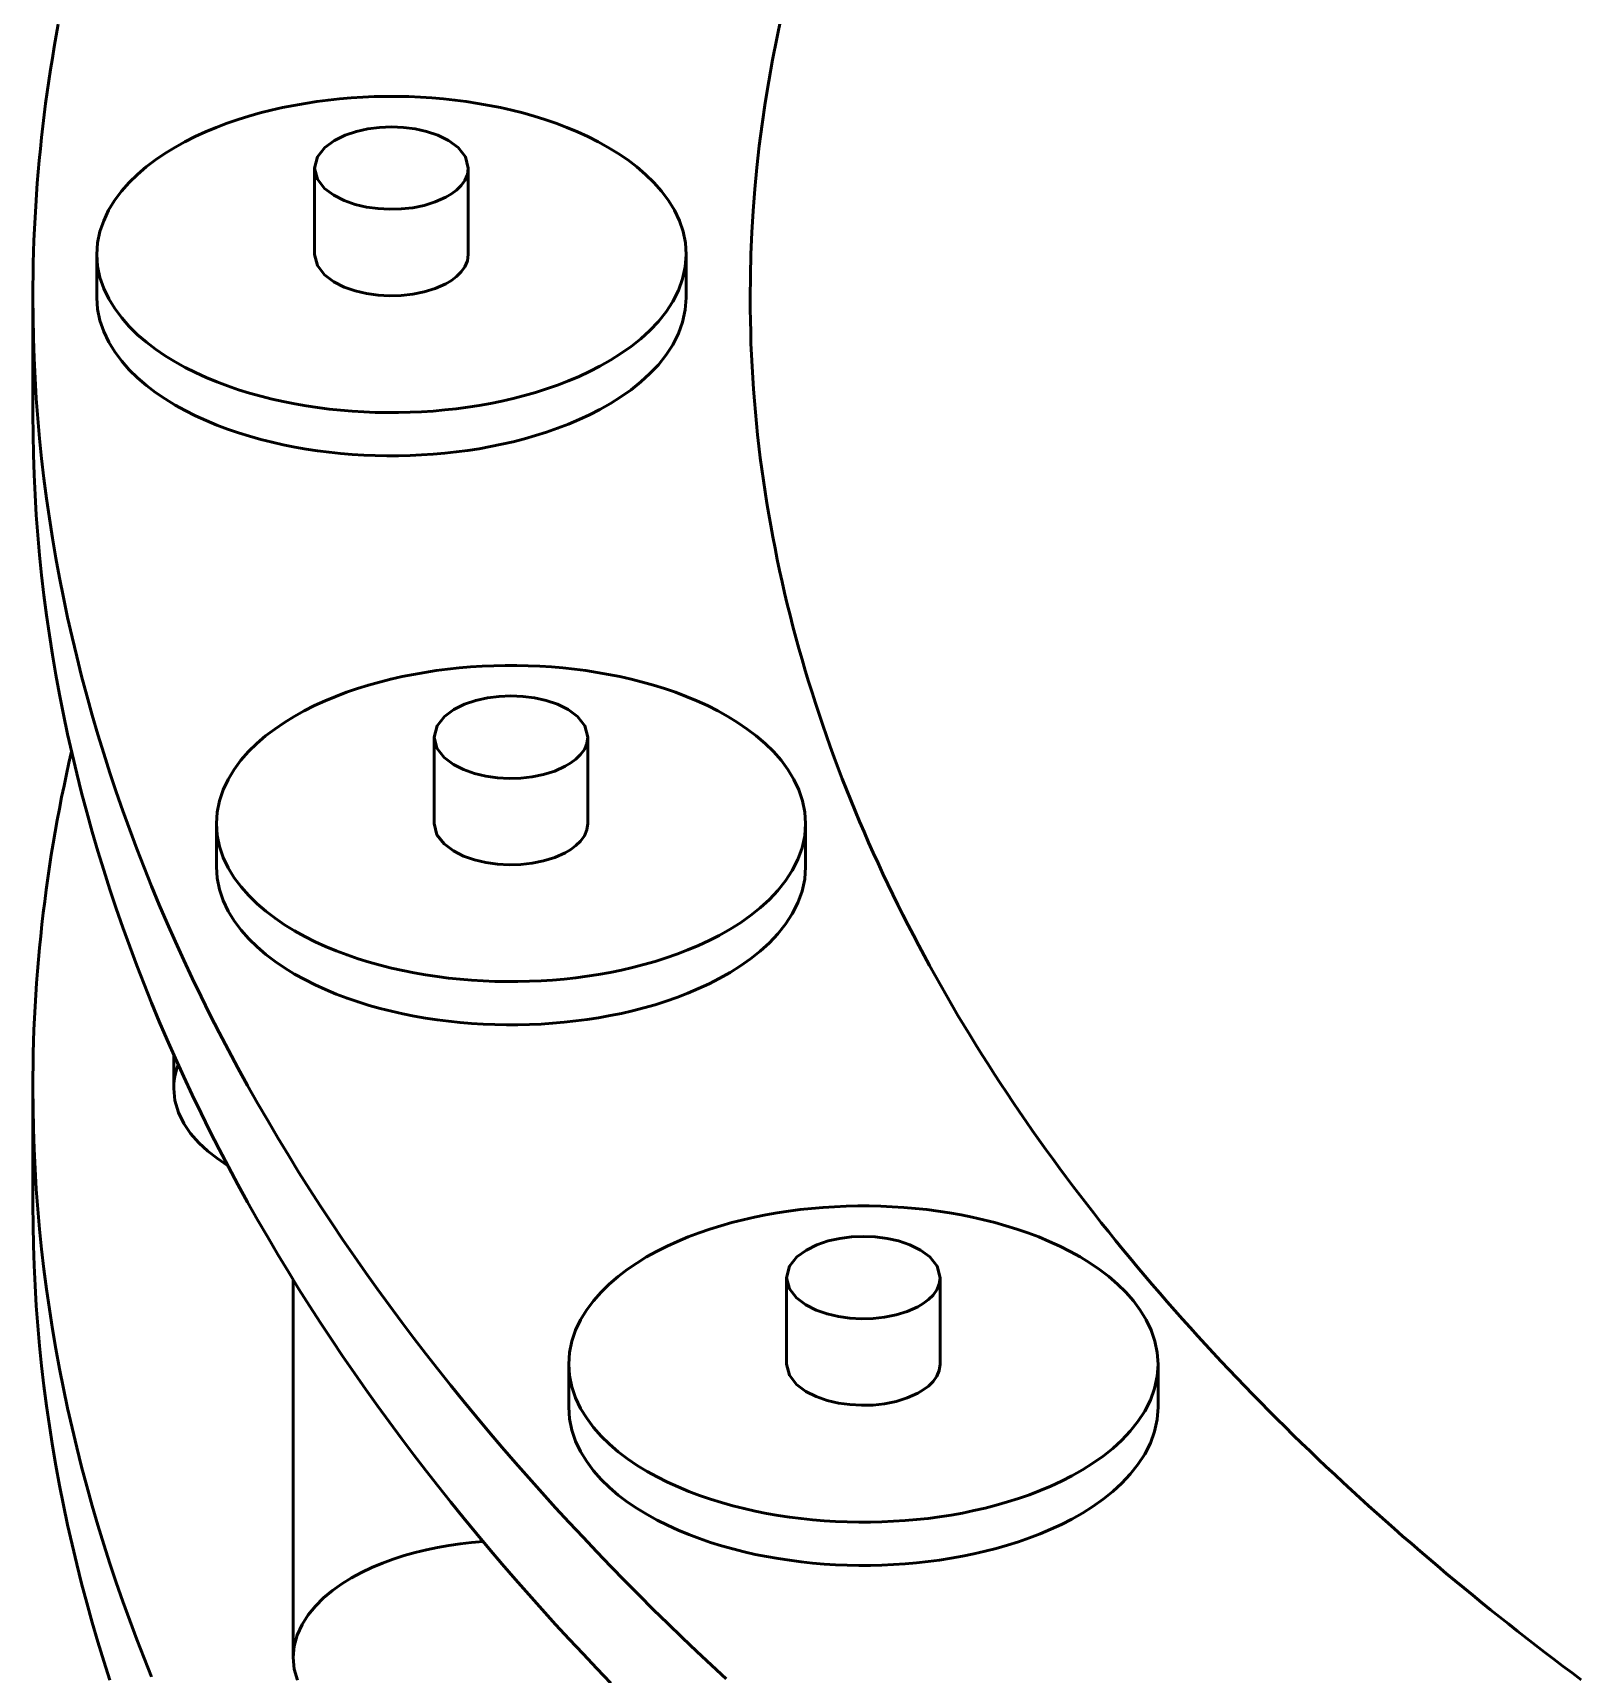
# Model space of a CAD drawing. Header units: millimetres. Extents: x 0 to 841, y 0 to 594.
# Drawn here: x 683.27 to 699.5, y 266.62 to 283.84 of the extents above; entities that cross this region are included whole.
import ezdxf

# ---------------------------------------------------------------- set-up
doc = ezdxf.new("R2010")
doc.units = ezdxf.units.MM
doc.layers.add('VIS', color=7, linetype='CONTINUOUS', lineweight=50)

msp = doc.modelspace()

# ---------------------------------------------------------------- linework, layer by layer
at = {"layer": 'VIS'}
for points in [[(691.117, 284.007), (691.069, 283.784), (691.025, 283.56), (690.985, 283.335), (690.948, 283.11), (690.915, 282.884), (690.886, 282.658), (690.861, 282.431), (690.839, 282.204), (690.822, 281.976), (690.808, 281.748), (690.798, 281.52), (690.793, 281.292), (690.791, 281.064)], [(691.117, 284.007), (691.069, 283.784), (691.025, 283.56), (690.985, 283.335), (690.948, 283.11), (690.915, 282.884), (690.886, 282.658), (690.861, 282.431), (690.839, 282.204), (690.822, 281.976), (690.808, 281.748), (690.798, 281.52), (690.793, 281.292), (690.791, 281.064)], [(683.535, 283.933), (683.513, 283.815), (683.492, 283.696), (683.473, 283.578), (683.454, 283.459), (683.436, 283.34), (683.419, 283.221), (683.402, 283.102), (683.387, 282.983), (683.373, 282.863), (683.359, 282.744), (683.347, 282.624), (683.335, 282.505), (683.325, 282.385), (683.315, 282.265), (683.306, 282.145), (683.298, 282.025), (683.291, 281.905), (683.285, 281.785), (683.28, 281.665), (683.276, 281.545), (683.272, 281.425), (683.27, 281.304), (683.269, 281.184), (683.268, 281.064)], [(690.119, 281.517), (690.111, 281.638), (690.087, 281.757), (690.048, 281.871), (689.996, 281.981), (689.933, 282.084), (689.861, 282.181), (689.781, 282.272), (689.694, 282.357), (689.602, 282.436), (689.506, 282.509), (689.406, 282.577), (689.303, 282.64), (689.197, 282.699), (689.089, 282.754), (688.979, 282.804), (688.867, 282.851), (688.754, 282.894), (688.639, 282.933), (688.524, 282.969), (688.407, 283.002), (688.29, 283.032), (688.172, 283.059), (688.053, 283.082), (687.934, 283.103), (687.814, 283.122), (687.694, 283.137), (687.574, 283.15), (687.453, 283.16), (687.332, 283.168), (687.211, 283.173), (687.09, 283.176), (686.969, 283.176), (686.848, 283.173), (686.727, 283.168), (686.606, 283.16), (686.485, 283.15), (686.365, 283.137), (686.245, 283.122), (686.125, 283.103), (686.006, 283.082), (685.887, 283.059), (685.769, 283.032), (685.652, 283.002), (685.535, 282.969), (685.42, 282.933), (685.305, 282.894), (685.192, 282.851), (685.08, 282.804), (684.97, 282.754), (684.862, 282.699), (684.756, 282.64), (684.653, 282.577), (684.553, 282.509), (684.456, 282.436), (684.365, 282.357), (684.278, 282.272), (684.198, 282.181), (684.126, 282.084), (684.063, 281.981), (684.011, 281.871), (683.972, 281.757), (683.948, 281.638), (683.94, 281.517)], [(687.835, 282.424), (687.804, 282.543), (687.728, 282.64), (687.628, 282.714), (687.516, 282.769), (687.398, 282.809), (687.277, 282.836), (687.154, 282.851), (687.029, 282.857), (686.905, 282.851), (686.782, 282.836), (686.661, 282.809), (686.543, 282.769), (686.431, 282.714), (686.331, 282.64), (686.255, 282.543), (686.223, 282.424)], [(686.223, 282.424), (686.253, 282.307), (686.328, 282.211), (686.425, 282.138), (686.534, 282.083), (686.648, 282.043), (686.767, 282.015), (686.888, 281.998), (687.009, 281.991), (687.131, 281.995), (687.252, 282.008), (687.372, 282.032), (687.488, 282.068), (687.599, 282.118)], [(686.223, 282.424), (686.223, 281.517)], [(687.599, 282.118), (687.657, 282.153), (687.711, 282.193), (687.76, 282.241), (687.799, 282.295), (687.826, 282.357), (687.835, 282.424)], [(687.835, 282.424), (687.835, 281.517)], [(683.94, 281.517), (683.948, 281.396), (683.972, 281.277), (684.011, 281.162), (684.064, 281.053), (684.127, 280.949), (684.2, 280.852), (684.28, 280.761), (684.367, 280.676), (684.459, 280.597), (684.556, 280.523), (684.656, 280.455), (684.76, 280.392), (684.866, 280.333), (684.975, 280.278), (685.085, 280.228), (685.198, 280.182), (685.311, 280.139), (685.426, 280.099), (685.542, 280.063), (685.659, 280.031), (685.777, 280.001), (685.895, 279.974), (686.015, 279.951), (686.134, 279.93), (686.254, 279.912), (686.375, 279.896), (686.496, 279.883), (686.617, 279.873), (686.738, 279.866), (686.859, 279.861), (686.981, 279.859), (687.102, 279.859), (687.224, 279.862), (687.345, 279.867), (687.466, 279.875), (687.587, 279.886), (687.708, 279.899), (687.829, 279.915), (687.949, 279.934), (688.068, 279.955), (688.187, 279.979), (688.306, 280.007), (688.423, 280.037), (688.54, 280.07), (688.656, 280.107), (688.771, 280.147), (688.884, 280.191), (688.996, 280.238), (689.106, 280.289), (689.214, 280.344)], [(683.94, 281.517), (683.94, 281.064)], [(686.223, 281.517), (686.253, 281.4), (686.328, 281.304), (686.425, 281.231), (686.534, 281.176), (686.648, 281.136), (686.767, 281.108), (686.888, 281.091), (687.009, 281.085), (687.131, 281.088), (687.252, 281.101), (687.372, 281.126), (687.488, 281.161), (687.599, 281.211)], [(687.599, 281.211), (687.657, 281.246), (687.711, 281.287), (687.76, 281.334), (687.799, 281.389), (687.826, 281.451), (687.835, 281.517)], [(689.214, 280.344), (689.327, 280.408), (689.436, 280.477), (689.542, 280.552), (689.643, 280.633), (689.739, 280.72), (689.828, 280.815), (689.909, 280.916), (689.979, 281.024), (690.038, 281.14), (690.082, 281.262), (690.11, 281.388), (690.119, 281.517)], [(690.119, 281.517), (690.119, 281.064)], [(683.268, 281.064), (683.27, 280.853), (683.274, 280.641), (683.281, 280.43), (683.291, 280.219), (683.304, 280.008), (683.32, 279.798), (683.339, 279.587), (683.36, 279.377), (683.384, 279.167), (683.412, 278.958), (683.442, 278.749), (683.474, 278.54), (683.51, 278.332), (683.548, 278.124), (683.589, 277.917), (683.633, 277.71), (683.679, 277.504), (683.728, 277.298), (683.78, 277.093), (683.834, 276.889), (683.891, 276.686), (683.95, 276.483), (684.012, 276.281), (684.076, 276.08), (684.143, 275.879), (684.212, 275.68), (684.284, 275.481), (684.358, 275.283), (684.434, 275.086), (684.513, 274.89), (684.594, 274.695), (684.677, 274.501), (684.763, 274.307), (684.85, 274.115), (684.94, 273.924), (685.032, 273.734), (685.126, 273.544), (685.222, 273.356), (685.32, 273.169), (685.419, 272.983), (685.521, 272.798), (685.625, 272.614), (685.731, 272.431), (685.838, 272.249), (685.948, 272.068), (686.059, 271.888), (686.171, 271.71), (686.286, 271.532), (686.402, 271.356), (686.52, 271.18), (686.64, 271.006), (686.761, 270.833), (686.883, 270.661), (687.008, 270.49), (687.133, 270.32), (687.261, 270.152), (687.389, 269.984), (687.519, 269.818), (687.651, 269.652), (687.784, 269.488), (687.918, 269.325), (688.054, 269.163), (688.19, 269.002), (688.329, 268.842), (688.468, 268.683), (688.609, 268.526), (688.75, 268.369), (688.893, 268.214), (689.038, 268.059), (689.183, 267.906), (689.329, 267.754), (689.477, 267.602), (689.626, 267.452), (689.775, 267.303), (689.926, 267.155), (690.078, 267.008), (690.23, 266.862), (690.384, 266.717), (690.539, 266.573)], [(683.268, 281.064), (683.268, 279.84)], [(683.94, 281.064), (683.948, 280.943), (683.972, 280.824), (684.011, 280.709), (684.064, 280.599), (684.127, 280.496), (684.2, 280.398), (684.28, 280.307), (684.367, 280.223), (684.459, 280.144), (684.556, 280.07), (684.656, 280.002), (684.76, 279.938), (684.866, 279.88), (684.975, 279.825), (685.085, 279.775), (685.198, 279.728), (685.311, 279.685), (685.426, 279.646), (685.542, 279.61), (685.659, 279.577), (685.777, 279.548), (685.895, 279.521), (686.015, 279.497), (686.134, 279.476), (686.254, 279.458), (686.375, 279.443), (686.496, 279.43), (686.617, 279.42), (686.738, 279.413), (686.859, 279.408), (686.981, 279.405), (687.102, 279.406), (687.224, 279.408), (687.345, 279.414), (687.466, 279.422), (687.587, 279.432), (687.708, 279.446), (687.829, 279.462), (687.949, 279.48), (688.068, 279.502), (688.187, 279.526), (688.306, 279.553), (688.423, 279.584), (688.54, 279.617), (688.656, 279.654), (688.771, 279.694), (688.884, 279.737), (688.996, 279.785), (689.106, 279.836), (689.214, 279.891)], [(689.214, 279.891), (689.327, 279.955), (689.436, 280.024), (689.542, 280.099), (689.643, 280.18), (689.739, 280.267), (689.828, 280.361), (689.909, 280.463), (689.979, 280.571), (690.038, 280.687), (690.082, 280.808), (690.11, 280.935), (690.119, 281.064)], [(690.791, 281.064), (690.791, 280.944), (690.793, 280.824), (690.796, 280.703), (690.799, 280.583), (690.804, 280.463), (690.81, 280.343), (690.817, 280.223), (690.825, 280.103), (690.835, 279.983), (690.845, 279.863), (690.856, 279.744), (690.869, 279.624), (690.882, 279.505), (690.897, 279.385), (690.912, 279.266), (690.929, 279.147), (690.947, 279.028), (690.965, 278.91), (690.985, 278.791), (691.006, 278.673), (691.028, 278.554), (691.051, 278.436), (691.074, 278.319), (691.099, 278.201), (691.125, 278.084), (691.152, 277.966), (691.18, 277.849), (691.209, 277.733), (691.239, 277.616), (691.27, 277.5), (691.302, 277.384), (691.335, 277.269), (691.368, 277.153), (691.403, 277.038), (691.439, 276.923), (691.475, 276.809), (691.513, 276.695), (691.551, 276.581), (691.591, 276.467), (691.631, 276.354), (691.672, 276.241), (691.714, 276.128), (691.757, 276.016), (691.801, 275.904), (691.846, 275.793), (691.891, 275.681), (691.938, 275.57), (691.985, 275.46), (692.033, 275.35), (692.082, 275.24), (692.132, 275.13), (692.182, 275.021), (692.234, 274.913), (692.286, 274.804), (692.339, 274.696), (692.392, 274.589), (692.447, 274.482), (692.502, 274.375), (692.558, 274.268), (692.615, 274.162), (692.672, 274.057), (692.73, 273.952), (692.789, 273.847), (692.849, 273.742), (692.909, 273.638), (692.97, 273.535), (693.032, 273.432), (693.094, 273.329), (693.157, 273.227), (693.221, 273.125), (693.285, 273.023), (693.35, 272.922), (693.416, 272.821), (693.482, 272.721), (693.549, 272.621), (693.616, 272.522), (693.684, 272.422), (693.753, 272.324), (693.822, 272.226), (693.892, 272.128), (693.963, 272.03), (694.034, 271.933), (694.105, 271.837), (694.178, 271.741), (694.25, 271.645), (694.324, 271.55), (694.397, 271.455), (694.472, 271.36), (694.547, 271.266), (694.622, 271.173), (694.698, 271.079), (694.774, 270.987), (694.851, 270.894), (694.929, 270.802), (695.007, 270.711), (695.085, 270.62), (695.164, 270.529), (695.243, 270.439), (695.323, 270.349), (695.403, 270.259), (695.484, 270.17), (695.565, 270.081), (695.647, 269.993), (695.729, 269.905), (695.811, 269.818), (695.894, 269.731), (695.977, 269.644), (696.061, 269.558), (696.145, 269.472), (696.23, 269.386), (696.315, 269.301), (696.4, 269.217), (696.486, 269.132), (696.572, 269.048), (696.658, 268.965), (696.745, 268.882), (696.832, 268.799), (696.92, 268.717), (697.008, 268.635), (697.096, 268.553), (697.185, 268.472), (697.274, 268.391), (697.363, 268.311), (697.453, 268.231), (697.543, 268.151), (697.633, 268.072), (697.724, 267.993), (697.815, 267.915), (697.906, 267.836), (697.998, 267.759), (698.09, 267.681), (698.182, 267.604), (698.275, 267.528), (698.368, 267.451), (698.461, 267.375), (698.554, 267.3), (698.648, 267.225), (698.742, 267.15), (698.837, 267.075), (698.931, 267.001), (699.026, 266.927), (699.121, 266.854), (699.217, 266.781), (699.313, 266.708), (699.409, 266.636), (699.505, 266.564)], [(690.791, 281.064), (690.791, 280.944), (690.793, 280.824), (690.796, 280.703), (690.799, 280.583), (690.804, 280.463), (690.81, 280.343), (690.817, 280.223), (690.825, 280.103), (690.835, 279.983), (690.845, 279.863), (690.856, 279.744), (690.869, 279.624), (690.882, 279.505), (690.897, 279.385), (690.912, 279.266), (690.929, 279.147), (690.947, 279.028), (690.965, 278.91), (690.985, 278.791), (691.006, 278.673), (691.028, 278.554), (691.051, 278.436), (691.074, 278.319), (691.099, 278.201), (691.125, 278.084), (691.152, 277.966), (691.18, 277.849), (691.209, 277.733), (691.239, 277.616), (691.27, 277.5), (691.302, 277.384), (691.335, 277.269), (691.368, 277.153), (691.403, 277.038), (691.439, 276.923), (691.475, 276.809), (691.513, 276.695), (691.551, 276.581), (691.591, 276.467), (691.631, 276.354), (691.672, 276.241), (691.714, 276.128), (691.757, 276.016), (691.801, 275.904), (691.846, 275.793), (691.891, 275.681), (691.938, 275.57), (691.985, 275.46), (692.033, 275.35), (692.082, 275.24), (692.132, 275.13), (692.182, 275.021), (692.234, 274.913), (692.286, 274.804), (692.339, 274.696), (692.392, 274.589), (692.447, 274.482), (692.502, 274.375), (692.558, 274.268), (692.615, 274.162), (692.672, 274.057), (692.73, 273.952), (692.789, 273.847), (692.849, 273.742), (692.909, 273.638), (692.97, 273.535), (693.032, 273.432), (693.094, 273.329), (693.157, 273.227), (693.221, 273.125), (693.285, 273.023), (693.35, 272.922), (693.416, 272.821), (693.482, 272.721), (693.549, 272.621), (693.616, 272.522), (693.684, 272.422), (693.753, 272.324), (693.822, 272.226), (693.892, 272.128), (693.963, 272.03), (694.034, 271.933), (694.105, 271.837), (694.178, 271.741), (694.25, 271.645), (694.324, 271.55), (694.397, 271.455), (694.472, 271.36), (694.547, 271.266), (694.622, 271.173), (694.698, 271.079), (694.774, 270.987), (694.851, 270.894), (694.929, 270.802), (695.007, 270.711), (695.085, 270.62), (695.164, 270.529), (695.243, 270.439), (695.323, 270.349), (695.403, 270.259), (695.484, 270.17), (695.565, 270.081), (695.647, 269.993), (695.729, 269.905), (695.811, 269.818), (695.894, 269.731), (695.977, 269.644), (696.061, 269.558), (696.145, 269.472), (696.23, 269.386), (696.315, 269.301), (696.4, 269.217), (696.486, 269.132), (696.572, 269.048), (696.658, 268.965), (696.745, 268.882), (696.832, 268.799), (696.92, 268.717), (697.008, 268.635), (697.096, 268.553), (697.185, 268.472), (697.274, 268.391), (697.363, 268.311), (697.453, 268.231), (697.543, 268.151), (697.633, 268.072), (697.724, 267.993), (697.815, 267.915), (697.906, 267.836), (697.998, 267.759), (698.09, 267.681), (698.182, 267.604), (698.275, 267.528), (698.368, 267.451), (698.461, 267.375), (698.554, 267.3), (698.648, 267.225), (698.742, 267.15), (698.837, 267.075), (698.931, 267.001), (699.026, 266.927), (699.121, 266.854), (699.217, 266.781), (699.313, 266.708), (699.409, 266.636), (699.505, 266.564)], [(683.268, 279.84), (683.27, 279.629), (683.274, 279.418), (683.281, 279.206), (683.291, 278.995), (683.304, 278.784), (683.32, 278.574), (683.339, 278.363), (683.36, 278.153), (683.384, 277.943), (683.412, 277.734), (683.442, 277.525), (683.474, 277.316), (683.51, 277.108), (683.548, 276.9), (683.589, 276.693), (683.633, 276.486), (683.679, 276.28), (683.728, 276.074), (683.78, 275.869), (683.834, 275.665), (683.891, 275.462), (683.95, 275.259), (684.012, 275.057), (684.076, 274.856), (684.143, 274.655), (684.212, 274.456), (684.284, 274.257), (684.358, 274.059), (684.434, 273.862), (684.513, 273.666), (684.594, 273.471), (684.677, 273.277), (684.763, 273.084), (684.85, 272.891), (684.94, 272.7), (685.032, 272.51), (685.126, 272.32), (685.222, 272.132), (685.32, 271.945), (685.419, 271.759), (685.521, 271.574), (685.625, 271.39), (685.731, 271.207), (685.838, 271.025), (685.948, 270.844), (686.059, 270.664), (686.171, 270.486), (686.286, 270.308), (686.402, 270.132), (686.52, 269.956), (686.64, 269.782), (686.761, 269.609), (686.883, 269.437), (687.008, 269.266), (687.133, 269.096), (687.261, 268.928), (687.389, 268.76), (687.519, 268.594), (687.651, 268.428), (687.784, 268.264), (687.918, 268.101), (688.054, 267.939), (688.19, 267.778), (688.329, 267.618), (688.468, 267.459), (688.609, 267.302), (688.75, 267.145), (688.893, 266.99), (689.038, 266.835), (689.183, 266.682), (689.329, 266.53)], [(691.372, 275.547), (691.364, 275.668), (691.34, 275.787), (691.301, 275.901), (691.249, 276.011), (691.186, 276.114), (691.114, 276.211), (691.034, 276.302), (690.947, 276.387), (690.855, 276.466), (690.759, 276.539), (690.659, 276.607), (690.556, 276.67), (690.45, 276.729), (690.342, 276.784), (690.232, 276.834), (690.12, 276.881), (690.007, 276.924), (689.892, 276.963), (689.777, 276.999), (689.66, 277.032), (689.543, 277.062), (689.425, 277.089), (689.306, 277.112), (689.187, 277.133), (689.067, 277.152), (688.947, 277.167), (688.826, 277.18), (688.706, 277.19), (688.585, 277.198), (688.464, 277.203), (688.343, 277.206), (688.222, 277.206), (688.101, 277.203), (687.98, 277.198), (687.859, 277.19), (687.738, 277.18), (687.618, 277.167), (687.498, 277.152), (687.378, 277.133), (687.259, 277.112), (687.14, 277.089), (687.022, 277.062), (686.905, 277.032), (686.788, 276.999), (686.672, 276.963), (686.558, 276.924), (686.445, 276.881), (686.333, 276.834), (686.223, 276.784), (686.115, 276.729), (686.009, 276.67), (685.906, 276.607), (685.806, 276.539), (685.709, 276.466), (685.617, 276.387), (685.531, 276.302), (685.451, 276.211), (685.379, 276.114), (685.316, 276.011), (685.264, 275.901), (685.225, 275.787), (685.201, 275.668), (685.193, 275.547)], [(689.088, 276.454), (689.057, 276.573), (688.98, 276.67), (688.881, 276.744), (688.769, 276.799), (688.651, 276.839), (688.53, 276.866), (688.407, 276.881), (688.282, 276.887), (688.158, 276.881), (688.035, 276.866), (687.913, 276.839), (687.796, 276.799), (687.684, 276.744), (687.584, 276.67), (687.507, 276.573), (687.476, 276.454)], [(687.476, 276.454), (687.506, 276.337), (687.581, 276.241), (687.678, 276.168), (687.786, 276.113), (687.901, 276.073), (688.02, 276.045), (688.141, 276.028), (688.262, 276.021), (688.384, 276.025), (688.505, 276.038), (688.625, 276.062), (688.741, 276.098), (688.852, 276.148)], [(687.476, 276.454), (687.476, 275.547)], [(688.852, 276.148), (688.91, 276.183), (688.964, 276.223), (689.012, 276.271), (689.052, 276.325), (689.079, 276.387), (689.088, 276.454)], [(689.088, 276.454), (689.088, 275.547)], [(683.673, 276.304), (683.646, 276.184), (683.62, 276.064), (683.595, 275.944), (683.57, 275.823), (683.547, 275.703), (683.524, 275.582), (683.503, 275.461), (683.482, 275.339), (683.462, 275.218), (683.443, 275.096), (683.426, 274.975), (683.409, 274.853), (683.393, 274.731), (683.378, 274.609), (683.364, 274.487), (683.351, 274.364), (683.338, 274.242), (683.327, 274.12), (683.317, 273.997), (683.308, 273.874), (683.299, 273.752), (683.292, 273.629), (683.286, 273.506), (683.28, 273.383), (683.276, 273.26), (683.273, 273.137), (683.27, 273.014), (683.269, 272.891), (683.268, 272.768)], [(685.193, 275.547), (685.201, 275.426), (685.225, 275.307), (685.264, 275.192), (685.316, 275.083), (685.38, 274.979), (685.452, 274.882), (685.533, 274.791), (685.62, 274.706), (685.712, 274.627), (685.809, 274.553), (685.909, 274.485), (686.013, 274.422), (686.119, 274.363), (686.228, 274.308), (686.338, 274.258), (686.45, 274.212), (686.564, 274.169), (686.679, 274.129), (686.795, 274.093), (686.912, 274.061), (687.03, 274.031), (687.148, 274.004), (687.267, 273.981), (687.387, 273.96), (687.507, 273.942), (687.628, 273.926), (687.749, 273.913), (687.87, 273.903), (687.991, 273.896), (688.112, 273.891), (688.234, 273.889), (688.355, 273.889), (688.477, 273.892), (688.598, 273.897), (688.719, 273.905), (688.84, 273.916), (688.961, 273.929), (689.081, 273.945), (689.201, 273.964), (689.321, 273.985), (689.44, 274.009), (689.558, 274.037), (689.676, 274.067), (689.793, 274.1), (689.909, 274.137), (690.023, 274.177), (690.137, 274.221), (690.249, 274.268), (690.359, 274.319), (690.467, 274.374)], [(685.193, 275.547), (685.193, 275.094)], [(687.476, 275.547), (687.506, 275.43), (687.581, 275.334), (687.678, 275.261), (687.786, 275.206), (687.901, 275.166), (688.02, 275.138), (688.141, 275.121), (688.262, 275.115), (688.384, 275.118), (688.505, 275.131), (688.625, 275.156), (688.741, 275.191), (688.852, 275.241)], [(688.852, 275.241), (688.91, 275.276), (688.964, 275.317), (689.012, 275.364), (689.052, 275.419), (689.079, 275.481), (689.088, 275.547)], [(690.467, 274.374), (690.58, 274.438), (690.689, 274.507), (690.795, 274.582), (690.896, 274.663), (690.992, 274.75), (691.081, 274.845), (691.162, 274.946), (691.232, 275.054), (691.291, 275.17), (691.335, 275.292), (691.363, 275.418), (691.372, 275.547)], [(691.372, 275.547), (691.372, 275.094)], [(685.193, 275.094), (685.201, 274.973), (685.225, 274.854), (685.264, 274.739), (685.316, 274.629), (685.38, 274.526), (685.452, 274.428), (685.533, 274.337), (685.62, 274.253), (685.712, 274.174), (685.809, 274.1), (685.909, 274.032), (686.013, 273.968), (686.119, 273.91), (686.228, 273.855), (686.338, 273.805), (686.45, 273.758), (686.564, 273.715), (686.679, 273.676), (686.795, 273.64), (686.912, 273.607), (687.03, 273.578), (687.148, 273.551), (687.267, 273.527), (687.387, 273.506), (687.507, 273.488), (687.628, 273.473), (687.749, 273.46), (687.87, 273.45), (687.991, 273.443), (688.112, 273.438), (688.234, 273.435), (688.355, 273.436), (688.477, 273.438), (688.598, 273.444), (688.719, 273.452), (688.84, 273.462), (688.961, 273.476), (689.081, 273.492), (689.201, 273.51), (689.321, 273.532), (689.44, 273.556), (689.558, 273.583), (689.676, 273.614), (689.793, 273.647), (689.909, 273.684), (690.023, 273.724), (690.137, 273.767), (690.249, 273.815), (690.359, 273.866), (690.467, 273.921)], [(690.467, 273.921), (690.58, 273.985), (690.689, 274.054), (690.795, 274.129), (690.896, 274.21), (690.992, 274.297), (691.081, 274.391), (691.162, 274.493), (691.232, 274.601), (691.291, 274.717), (691.335, 274.838), (691.363, 274.965), (691.372, 275.094)], [(684.746, 273.121), (684.746, 272.768)], [(684.746, 272.768), (684.747, 272.811), (684.751, 272.853), (684.758, 272.895), (684.767, 272.936), (684.779, 272.976), (684.793, 273.016)], [(683.268, 272.768), (683.27, 272.557), (683.274, 272.346), (683.281, 272.135), (683.291, 271.924), (683.304, 271.713), (683.32, 271.502), (683.339, 271.292), (683.36, 271.082), (683.384, 270.872), (683.412, 270.662), (683.442, 270.453), (683.474, 270.244), (683.51, 270.036), (683.548, 269.828), (683.589, 269.621), (683.633, 269.414), (683.679, 269.208), (683.728, 269.003), (683.78, 268.798), (683.834, 268.594), (683.891, 268.39), (683.95, 268.187), (684.012, 267.985), (684.076, 267.784), (684.143, 267.584), (684.212, 267.384), (684.284, 267.185), (684.358, 266.988), (684.434, 266.791), (684.513, 266.595)], [(683.268, 272.768), (683.268, 271.545)], [(685.311, 271.961), (685.204, 272.032), (685.102, 272.111), (685.008, 272.198), (684.923, 272.295), (684.851, 272.401), (684.794, 272.517), (684.758, 272.641), (684.746, 272.768)], [(683.268, 271.545), (683.27, 271.333), (683.274, 271.122), (683.281, 270.911), (683.291, 270.7), (683.304, 270.489), (683.32, 270.278), (683.339, 270.068), (683.36, 269.858), (683.384, 269.648), (683.412, 269.438), (683.442, 269.229), (683.474, 269.02), (683.51, 268.812), (683.548, 268.604), (683.589, 268.397), (683.633, 268.19), (683.679, 267.984), (683.728, 267.779), (683.78, 267.574), (683.834, 267.37), (683.891, 267.166), (683.95, 266.963), (684.012, 266.761), (684.076, 266.56)], [(695.068, 269.877), (695.059, 269.997), (695.035, 270.116), (694.997, 270.231), (694.945, 270.34), (694.882, 270.443), (694.809, 270.54), (694.729, 270.631), (694.643, 270.716), (694.551, 270.795), (694.455, 270.868), (694.355, 270.936), (694.252, 271), (694.146, 271.059), (694.038, 271.113), (693.927, 271.164), (693.816, 271.21), (693.702, 271.253), (693.588, 271.292), (693.472, 271.328), (693.356, 271.361), (693.238, 271.391), (693.12, 271.418), (693.002, 271.442), (692.882, 271.463), (692.763, 271.481), (692.643, 271.497), (692.522, 271.509), (692.402, 271.52), (692.281, 271.527), (692.16, 271.533), (692.039, 271.535), (691.918, 271.535), (691.796, 271.533), (691.676, 271.527), (691.555, 271.52), (691.434, 271.509), (691.314, 271.497), (691.194, 271.481), (691.074, 271.463), (690.955, 271.442), (690.836, 271.418), (690.718, 271.391), (690.6, 271.361), (690.484, 271.328), (690.368, 271.292), (690.254, 271.253), (690.14, 271.21), (690.029, 271.164), (689.919, 271.113), (689.81, 271.059), (689.705, 271), (689.601, 270.936), (689.501, 270.868), (689.405, 270.795), (689.313, 270.716), (689.227, 270.631), (689.147, 270.54), (689.074, 270.443), (689.011, 270.34), (688.96, 270.231), (688.921, 270.116), (688.897, 269.997), (688.889, 269.877)], [(692.784, 270.783), (692.753, 270.902), (692.676, 271), (692.576, 271.073), (692.465, 271.128), (692.347, 271.168), (692.226, 271.195), (692.102, 271.211), (691.978, 271.216), (691.854, 271.211), (691.731, 271.195), (691.609, 271.168), (691.491, 271.128), (691.38, 271.073), (691.28, 271), (691.203, 270.902), (691.172, 270.783)], [(685.999, 270.761), (685.999, 266.798)], [(691.172, 270.783), (691.202, 270.666), (691.276, 270.57), (691.373, 270.497), (691.482, 270.442), (691.597, 270.402), (691.716, 270.374), (691.836, 270.357), (691.958, 270.351), (692.08, 270.354), (692.201, 270.367), (692.32, 270.392), (692.437, 270.427), (692.548, 270.477)], [(691.172, 270.783), (691.172, 269.877)], [(692.548, 270.477), (692.606, 270.512), (692.66, 270.553), (692.708, 270.6), (692.748, 270.655), (692.774, 270.717), (692.784, 270.783)], [(692.784, 270.783), (692.784, 269.877)], [(688.889, 269.877), (688.897, 269.756), (688.921, 269.637), (688.96, 269.522), (689.012, 269.412), (689.076, 269.308), (689.148, 269.211), (689.229, 269.12), (689.316, 269.035), (689.408, 268.956), (689.505, 268.883), (689.605, 268.814), (689.709, 268.751), (689.815, 268.692), (689.923, 268.638), (690.034, 268.587), (690.146, 268.541), (690.26, 268.498), (690.375, 268.459), (690.491, 268.423), (690.608, 268.39), (690.726, 268.36), (690.844, 268.334), (690.963, 268.31), (691.083, 268.289), (691.203, 268.271), (691.324, 268.256), (691.444, 268.243), (691.565, 268.233), (691.687, 268.225), (691.808, 268.22), (691.93, 268.218), (692.051, 268.218), (692.172, 268.221), (692.294, 268.227), (692.415, 268.235), (692.536, 268.245), (692.657, 268.258), (692.777, 268.274), (692.897, 268.293), (693.017, 268.314), (693.136, 268.339), (693.254, 268.366), (693.372, 268.396), (693.489, 268.43), (693.604, 268.466), (693.719, 268.506), (693.833, 268.55), (693.944, 268.597), (694.055, 268.648), (694.163, 268.704)], [(688.889, 269.877), (688.889, 269.423)], [(691.172, 269.877), (691.202, 269.76), (691.276, 269.664), (691.373, 269.59), (691.482, 269.536), (691.597, 269.495), (691.716, 269.467), (691.836, 269.451), (691.958, 269.444), (692.08, 269.447), (692.201, 269.461), (692.32, 269.485), (692.437, 269.521), (692.548, 269.571)], [(692.548, 269.571), (692.606, 269.605), (692.66, 269.646), (692.708, 269.693), (692.748, 269.748), (692.774, 269.81), (692.784, 269.877)], [(694.163, 268.704), (694.276, 268.768), (694.385, 268.837), (694.491, 268.911), (694.592, 268.992), (694.688, 269.08), (694.777, 269.174), (694.857, 269.275), (694.928, 269.384), (694.987, 269.499), (695.031, 269.621), (695.058, 269.748), (695.068, 269.877)], [(695.068, 269.877), (695.068, 269.423)], [(688.889, 269.423), (688.897, 269.302), (688.921, 269.183), (688.96, 269.068), (689.012, 268.959), (689.076, 268.855), (689.148, 268.758), (689.229, 268.667), (689.316, 268.582), (689.408, 268.503), (689.505, 268.429), (689.605, 268.361), (689.709, 268.298), (689.815, 268.239), (689.923, 268.185), (690.034, 268.134), (690.146, 268.088), (690.26, 268.045), (690.375, 268.005), (690.491, 267.969), (690.608, 267.937), (690.726, 267.907), (690.844, 267.88), (690.963, 267.857), (691.083, 267.836), (691.203, 267.818), (691.324, 267.802), (691.444, 267.789), (691.565, 267.779), (691.687, 267.772), (691.808, 267.767), (691.93, 267.765), (692.051, 267.765), (692.172, 267.768), (692.294, 267.773), (692.415, 267.781), (692.536, 267.792), (692.657, 267.805), (692.777, 267.821), (692.897, 267.84), (693.017, 267.861), (693.136, 267.885), (693.254, 267.913), (693.372, 267.943), (693.489, 267.976), (693.604, 268.013), (693.719, 268.053), (693.833, 268.097), (693.944, 268.144), (694.055, 268.195), (694.163, 268.25)], [(694.163, 268.25), (694.276, 268.314), (694.385, 268.383), (694.491, 268.458), (694.592, 268.539), (694.688, 268.626), (694.777, 268.721), (694.857, 268.822), (694.928, 268.93), (694.987, 269.046), (695.031, 269.168), (695.058, 269.294), (695.068, 269.423)], [(685.999, 266.798), (686.01, 266.918), (686.041, 267.034), (686.091, 267.144), (686.156, 267.245), (686.232, 267.338), (686.317, 267.423), (686.409, 267.5), (686.507, 267.57), (686.61, 267.633), (686.716, 267.69), (686.824, 267.742), (686.935, 267.788), (687.048, 267.83), (687.163, 267.867), (687.278, 267.9), (687.395, 267.928), (687.513, 267.953), (687.632, 267.974), (687.751, 267.991), (687.87, 268.004), (687.99, 268.014)], [(686.042, 266.56), (686.01, 266.677), (685.999, 266.798)]]:
    msp.add_lwpolyline(points, dxfattribs=at)

doc.saveas('drawing.dxf')
